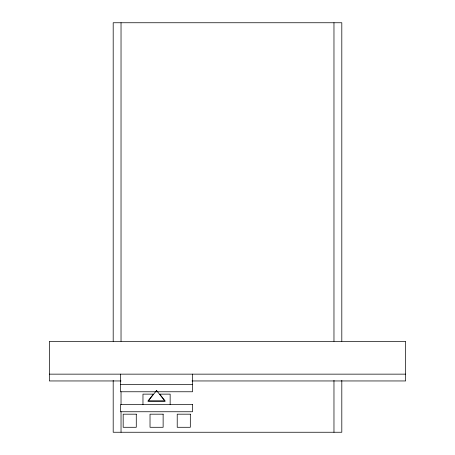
<?xml version="1.0" encoding="UTF-8"?>
<svg xmlns="http://www.w3.org/2000/svg" width="455" height="455" viewBox="0 0 455 455"><rect width="100%" height="100%" fill="white"/><g stroke="black" fill="none" stroke-linecap="round" stroke-linejoin="round"><path stroke-width="0.68" d="M49.345 374.147L405.655 374.147M121.03 380.954L49.345 380.954L49.345 341.387L405.655 341.387L405.655 380.954L192.01 380.954M120.592 384.572L192.522 384.572M341.807 341.25L341.807 22.75L113.193 22.75L113.193 341.25M341.807 380.352L341.807 432.25L113.193 432.25L113.193 380.352M333.97 22.75L333.97 341.25M333.97 380.352L333.97 432.25M192.522 374.147L192.522 391.766L120.592 391.766L120.592 374.147M170.147 404.558L170.147 394.132L159.756 394.132L165.29 401.168L147.824 401.168L153.358 394.132L142.967 394.132L142.967 404.558M121.03 22.75L121.03 341.25M121.03 391.727L121.03 404.523M121.03 411.633L121.03 432.25M156.56 390.498L148.33 400.957L164.784 400.957L156.56 390.498M192.522 404.558L120.592 404.558L120.592 411.752L192.522 411.752L192.522 404.558M136.278 414.181L123.174 414.181L123.174 427.285L136.278 427.285L136.278 414.181M163.129 414.181L150.025 414.181L150.025 427.285L163.129 427.285L163.129 414.181M190.321 414.181L177.217 414.181L177.217 427.285L190.321 427.285L190.321 414.181"/></g></svg>
